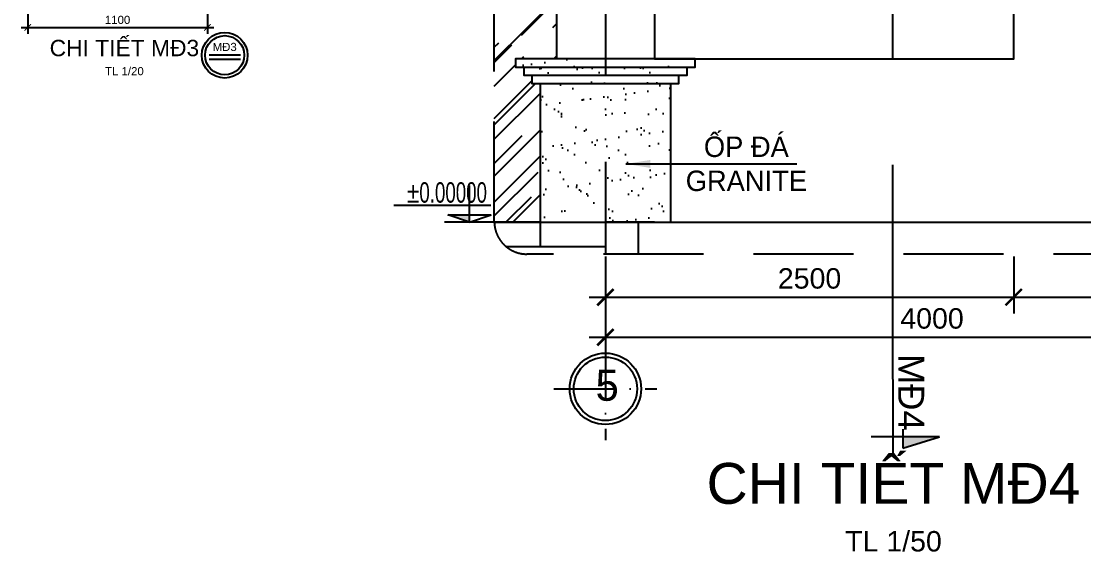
# Model space of a CAD drawing. Header units: inches. Extents: x 452443 to 881249, y 975131 to 1198310.
# Drawn here: x 583921 to 590427, y 1056396 to 1059644 of the extents above; entities that cross this region are included whole.
import ezdxf
from ezdxf.enums import TextEntityAlignment as Align

# ---------------------------------------------------------------- set-up
doc = ezdxf.new("R2010")
doc.units = ezdxf.units.IN
doc.header["$LTSCALE"] = 3.5
doc.header["$MEASUREMENT"] = 0
for name, pattern in [('ACAD_ISO10W100', [18, 12, -3, 0, -3]), ('CENTER', [2, 1.25, -0.25, 0.25, -0.25]), ('HIDDEN', [0.375, 0.25, -0.125])]:
    doc.linetypes.add(name, pattern=pattern)
for name, color, linetype in [('cot', 1, 'Continuous'), ('DOOR-84', 84, 'Continuous'), ('GHICHU', 40, 'Continuous'), ('hatch', 4, 'Continuous'), ('HATCH47', 47, 'Continuous'), ('kich thuoc', 3, 'Continuous'), ('Mui ten', 9, 'Continuous'), ('Netcat', 5, 'Continuous'), ('Netthay_126', 126, 'Continuous'), ('NOI THAT', 42, 'Continuous'), ('phong', 2, 'Continuous'), ('text', 3, 'Continuous'), ('thuocdo', 3, 'Continuous'), ('Truc', 252, 'Continuous'), ('VISIONABLE-LINE126', 126, 'Continuous')]:
    doc.layers.add(name, color=color, linetype=linetype)
doc.styles.add('chu 1', font='VHELVEN0.TTF')
doc.styles.add('KICHTHUOC', font='VHELVCN0.TTF')
doc.styles.get("Standard").update_dxf_attribs({"font": 'times.ttf'})
doc.styles.add('STYLE5', font='VAVON_.TTF')
doc.styles.add('VNI-HELVE', font='VHELVEN0.TTF')
doc.dimstyles.new('MUITEN', dxfattribs={"dimtxt": 250, "dimasz": 150, "dimexe": 1.25, "dimexo": 1.5, "dimgap": 1.5, "dimtad": 1, "dimdec": 0, "dimlfac": 2, "dimrnd": 1.38778e-17, "dimtxsty": 'Standard', "dimcen": 1, "dimclrd": 8, "dimclre": 8, "dimclrt": 7, "dimaunit": 1, "dimazin": 0, "dimtfac": 1, "dimtdec": 0, "dimtmove": 0, "dimatfit": 3, "dimfxl": 1, "dimarcsym": 0})
doc.dimstyles.new('tl 50', dxfattribs={"dimscale": 50, "dimtxt": 2.5, "dimasz": 2, "dimexe": 2, "dimexo": 1, "dimgap": 1, "dimtad": 1, "dimdec": 0, "dimzin": 0, "dimdsep": 46, "dimtxsty": 'chu 1', "dimblk": 'ARCHTICK', "dimcen": 2, "dimdle": 2, "dimclrd": 256, "dimclre": 256, "dimclrt": 256, "dimadec": 1, "dimazin": 0, "dimtfac": 1, "dimtdec": 0, "dimtix": 1, "dimtofl": 0, "dimtmove": 0, "dimatfit": 3, "dimldrblk": 'ARCHTICK', "dimfxl": 5, "dimfxlon": 1, "dimtolj": 1, "dimtzin": 0, "dimlwd": -1, "dimarcsym": 0})
doc.dimstyles.new('TL20...', dxfattribs={"dimscale": 20, "dimtxt": 2.5, "dimasz": 2, "dimexe": 2, "dimexo": 2, "dimgap": 1, "dimtad": 1, "dimdec": 0, "dimzin": 0, "dimdsep": 46, "dimtxsty": 'chu 1', "dimblk": 'ARCHTICK', "dimcen": 2, "dimdle": 2, "dimclrd": 256, "dimclre": 256, "dimclrt": 256, "dimadec": 1, "dimazin": 0, "dimtfac": 1, "dimtdec": 0, "dimtix": 1, "dimtofl": 0, "dimtmove": 0, "dimatfit": 3, "dimldrblk": 'ARCHTICK', "dimfxl": 10, "dimfxlon": 1, "dimtolj": 1, "dimtzin": 0, "dimlwd": -1, "dimarcsym": 0})

# ---------------------------------------------------------------- blocks, each defined once
blk = doc.blocks.new('_ArchTick')
at = {"color": 0, "linetype": 'ByBlock', "const_width": 0.15}
blk.add_lwpolyline([(-0.5, -0.5), (0.5, 0.5)], dxfattribs=at)
blk = doc.blocks.new('*D2772')
at = {"layer": 'DEFPOINTS', "color": 0}
for p in [(583961.1, 1059865), (585061.1, 1059865), (585061.1, 1059606.6)]:
    blk.add_point(p, dxfattribs=at)
at = {"layer": 'thuocdo', "lineweight": -2}
for p, q in [((583961.1, 1059806.6), (583961.1, 1059566.6)), ((585061.1, 1059806.6), (585061.1, 1059566.6))]:
    blk.add_line(p, q, dxfattribs=at)
at = {"layer": 'thuocdo'}
blk.add_line((583921.1, 1059606.6), (585101.1, 1059606.6), dxfattribs=at)
at = {"layer": 'thuocdo', "xscale": 40, "yscale": 40, "zscale": 40, "rotation": 180}
blk.add_blockref('_ArchTick', (583961.1, 1059606.6), dxfattribs=at)
at = {"layer": 'thuocdo', "xscale": 40, "yscale": 40, "zscale": 40}
blk.add_blockref('_ArchTick', (585061.1, 1059606.6), dxfattribs=at)
at = {"layer": 'thuocdo', "insert": (584511.1, 1059652.3), "char_height": 50, "attachment_point": 5, "style": 'chu 1'}
blk.add_mtext('\\A1;1100', dxfattribs=at)
blk = doc.blocks.new('*D2896')
at = {"layer": 'DEFPOINTS', "color": 0}
for p in [(589998, 1059413.3), (587498, 1058790.2), (589998, 1057954.6)]:
    blk.add_point(p, dxfattribs=at)
at = {"layer": 'thuocdo', "lineweight": -2}
for p, q in [((587498, 1058204.6), (587498, 1057854.6)), ((589998, 1058204.6), (589998, 1057854.6))]:
    blk.add_line(p, q, dxfattribs=at)
at = {"layer": 'thuocdo'}
blk.add_line((587398, 1057954.6), (590098, 1057954.6), dxfattribs=at)
at = {"layer": 'thuocdo', "xscale": 100, "yscale": 100, "zscale": 100, "rotation": 180}
blk.add_blockref('_ArchTick', (587498, 1057954.6), dxfattribs=at)
at = {"layer": 'thuocdo', "xscale": 100, "yscale": 100, "zscale": 100}
blk.add_blockref('_ArchTick', (589998, 1057954.6), dxfattribs=at)
at = {"layer": 'thuocdo', "insert": (588748, 1058068.9), "char_height": 125, "attachment_point": 5, "style": 'chu 1'}
blk.add_mtext('\\A1;2500', dxfattribs=at)
blk = doc.blocks.new('*D2897')
at = {"layer": 'DEFPOINTS', "color": 0}
for p in [(589998, 1059413.3), (591498, 1059045.7), (591498, 1057954.6)]:
    blk.add_point(p, dxfattribs=at)
at = {"layer": 'thuocdo', "lineweight": -2}
for p, q in [((589998, 1058204.6), (589998, 1057854.6)), ((591498, 1058204.6), (591498, 1057854.6))]:
    blk.add_line(p, q, dxfattribs=at)
at = {"layer": 'thuocdo'}
blk.add_line((589898, 1057954.6), (591598, 1057954.6), dxfattribs=at)
at = {"layer": 'thuocdo', "xscale": 100, "yscale": 100, "zscale": 100, "rotation": 180}
blk.add_blockref('_ArchTick', (589998, 1057954.6), dxfattribs=at)
at = {"layer": 'thuocdo', "xscale": 100, "yscale": 100, "zscale": 100}
blk.add_blockref('_ArchTick', (591498, 1057954.6), dxfattribs=at)
at = {"layer": 'thuocdo', "insert": (590748, 1058068.9), "char_height": 125, "attachment_point": 5, "style": 'chu 1'}
blk.add_mtext('\\A1;1500', dxfattribs=at)
blk = doc.blocks.new('*D2898')
at = {"layer": 'DEFPOINTS', "color": 0}
for p in [(587498, 1058790.2), (591498, 1058651.7), (591498, 1057709.6)]:
    blk.add_point(p, dxfattribs=at)
at = {"layer": 'thuocdo', "lineweight": -2}
for p, q in [((587498, 1057959.6), (587498, 1057609.6)), ((591498, 1057959.6), (591498, 1057609.6))]:
    blk.add_line(p, q, dxfattribs=at)
at = {"layer": 'thuocdo'}
blk.add_line((587398, 1057709.6), (591598, 1057709.6), dxfattribs=at)
at = {"layer": 'thuocdo', "xscale": 100, "yscale": 100, "zscale": 100, "rotation": 180}
blk.add_blockref('_ArchTick', (587498, 1057709.6), dxfattribs=at)
at = {"layer": 'thuocdo', "xscale": 100, "yscale": 100, "zscale": 100}
blk.add_blockref('_ArchTick', (591498, 1057709.6), dxfattribs=at)
at = {"layer": 'thuocdo', "insert": (589498, 1057823.8), "char_height": 125, "attachment_point": 5, "style": 'chu 1'}
blk.add_mtext('\\A1;4000', dxfattribs=at)
blk = doc.blocks.new('CD')
at = {"ltscale": 50}
blk.add_hatch(color=256, dxfattribs=at).paths.add_polyline_path([(0, 69.3), (0, 0), (196.9, 69.3)])
for p, q in [((0, 0), (0, 334.6)), ((-196.1, 152.2), (687.5, 152.2)), ((-226.8, 0), (226.8, 0)), ((0, 0), (-196.9, 69.3)), ((196.9, 69.3), (-196.9, 69.3)), ((0, 0), (196.9, 69.3))]:
    blk.add_line(p, q, dxfattribs=at)
at = {"layer": 'text', "style": 'KICHTHUOC', "width": 0.8}
blk.add_attdef('%%P0.000', (16.8, 178.7), '', height=150, dxfattribs=at)
blk = doc.blocks.new('truc tron')
at = {"layer": 'DOOR-84', "linetype": 'ACAD_ISO10W100', "ltscale": 20}
for p, q in [((0, -710), (0, 710)), ((710, 0), (-710, 0))]:
    blk.add_line(p, q, dxfattribs=at)
at = {"layer": 'DOOR-84', "linetype": 'Continuous'}
blk.add_circle((0, 0), 492, dxfattribs=at)
at = {"layer": 'NOI THAT', "linetype": 'Continuous'}
blk.add_circle((0, 0), 437, dxfattribs=at)
blk = doc.blocks.new('dc')
at = {"layer": 'Netcat'}
blk.add_hatch(color=256, dxfattribs=at).paths.add_polyline_path([(828, 672), (828, 147), (989, 147)])
for p, q in [((828, 672), (828, -310)), ((989, 147), (828, 672)), ((0, 0), (1087, 0)), ((717, 147), (989, 147))]:
    blk.add_line(p, q, dxfattribs=at)
at = {"style": 'VNI-HELVE', "flags": 4}
blk.add_attdef('E', text='', height=375, dxfattribs=at).set_placement((482, 272), align=Align.MIDDLE_CENTER)

msp = doc.modelspace()

# ---------------------------------------------------------------- hatches: boundary and pattern name
at = {"layer": 'hatch'}
h = msp.add_hatch(dxfattribs=at)
h.set_pattern_fill('AR-RROOF', color=256, scale=250, angle=45, style=0)
h.set_pattern_definition([(45, (751729.78, 1102339.42), (212.13203, 565.68542), [3750, -500, 1250, -250]), (45, (751876.5, 1102662.93), (-411.8897, 58.3363), [750, -82.5, 1500, -187.5]), (45, (751667.91, 1102578.07), (800.79843, 1037.6792), [2000, -350, 1000, -250])])
h.paths.add_polyline_path([(586817.6, 1061413.4), (586817.6, 1060863.3), (587198, 1060863.3), (587198, 1061413.4)])
h.paths.add_polyline_path([(586817.6, 1060813.3), (586817.6, 1058413.3), (587098, 1058413.3), (587098, 1059263.3), (587048, 1059263.3), (587048, 1059313.3), (586998, 1059313.3), (586998, 1059363.3), (586948, 1059363.3), (586948, 1059413.3), (587198, 1059413.3), (587198, 1060813.3)])
h = msp.add_hatch(dxfattribs=at)
h.set_pattern_fill('AR-SAND', color=256, scale=100)
h.set_pattern_definition([(37.5, (746385.69, 1044110.4), (-6.29934, 192.68238), [0, -152, 0, -170, 0, -162.5]), (7.5, (746385.7, 1044110.4), (176.97767, 282.2146), [0, -82, 0, -137, 0, -52.5]), (327.5, (746262.69, 1044110.4), (311.41419, 0.5659), [0, -50, 0, -180, 0, -235]), (317.5, (746262.7, 1044110.4), (300.61266, 87.76756), [0, -25, 0, -118, 0, -135])])
h.paths.add_polyline_path([(587498, 1059263.3), (587098, 1059263.3), (587098, 1058413.3), (587498, 1058413.3)])
h.paths.add_polyline_path([(587898, 1059263.3), (587498, 1059263.3), (587498, 1058413.3), (587798, 1058413.3), (587898, 1058413.3)])
h.paths.add_polyline_path([(588048, 1059413.3), (587498, 1059413.3), (587498, 1059363.3), (587998, 1059363.3), (588048, 1059363.3)])
h.paths.add_polyline_path([(587998, 1059363.3), (587498, 1059363.3), (587498, 1059313.3), (587948, 1059313.3), (587998, 1059313.3)])
h.paths.add_polyline_path([(587948, 1059313.3), (587498, 1059313.3), (587498, 1059263.3), (587898, 1059263.3), (587948, 1059263.3)])
h.paths.add_polyline_path([(587498, 1059313.3), (587048, 1059313.3), (587048, 1059263.3), (587098, 1059263.3), (587498, 1059263.3)])
h.paths.add_polyline_path([(587498, 1059363.3), (586998, 1059363.3), (586998, 1059313.3), (587048, 1059313.3), (587498, 1059313.3)])
h.paths.add_polyline_path([(587498, 1059413.3), (586948, 1059413.3), (586948, 1059363.3), (586998, 1059363.3), (587498, 1059363.3)])

# ---------------------------------------------------------------- linework, layer by layer
at = {"linetype": 'HIDDEN', "ltscale": 700}
msp.add_lwpolyline([(587017.6, 1062982.9), (591773.1, 1062982.9, -0.414214), (591973.1, 1062782.9), (591973.1, 1058418.6, -0.414214), (591773.1, 1058218.6), (587017.6, 1058218.6, -0.414214), (586817.6, 1058418.6), (586817.6, 1062782.9, -0.414214)], format="xyb", close=True, dxfattribs=at)
for radius in [140, 120]:
    msp.add_circle((585166.9, 1059435.9), radius)
at = {"layer": 'cot', "ltscale": 600}
for points in [[(587198, 1061523.3), (587198, 1059413.3)], [(587798, 1061523.3), (587798, 1059413.3)]]:
    msp.add_lwpolyline(points, dxfattribs=at)
at = {"layer": 'DOOR-84', "ltscale": 1000}
msp.add_lwpolyline([(586817.7, 1058413.3), (587098, 1058413.3)], dxfattribs=at)
at = {"layer": 'HATCH47', "linetype": 'HIDDEN', "ltscale": 1500}
msp.add_lwpolyline([(589257.6, 1057452.4), (589257.6, 1063159.1)], dxfattribs=at)
at = {"layer": 'kich thuoc', "const_width": 8}
msp.add_lwpolyline([(585070.9, 1059410.3), (585263, 1059410.3)], dxfattribs=at)
at = {"layer": 'Mui ten'}
for p, q in [((585263, 1059435.9), (585070.9, 1059435.9)), ((585263, 1059410.3), (585070.9, 1059410.3))]:
    msp.add_line(p, q, dxfattribs=at)
at = {"layer": 'Netthay_126'}
for p, q in [((587098, 1058413.3), (586817.7, 1058413.3)), ((587798, 1058413.3), (587498, 1058413.3)), ((587498, 1058263.3), (586891.5, 1058263.3))]:
    msp.add_line(p, q, dxfattribs=at)
for points in [[(587798, 1059413.3), (589998, 1059413.3), (589998, 1062113.3), (586817.6, 1062113.3)], [(587498, 1059413.3), (586948, 1059413.3), (586948, 1059363.3), (586998, 1059363.3), (586998, 1059313.3), (587048, 1059313.3), (587048, 1059263.3), (587098, 1059263.3), (587098, 1058263.3)], [(587898, 1058413.3), (587898, 1059263.3), (587948, 1059263.3), (587948, 1059313.3), (587998, 1059313.3), (587998, 1059363.3), (588048, 1059363.3), (588048, 1059413.3), (587498, 1059413.3)], [(586998, 1059363.3), (587998, 1059363.3)], [(587048, 1059313.3), (587948, 1059313.3)], [(587098, 1059263.3), (587898, 1059263.3)], [(587498, 1058413.3), (587498, 1058218.6)], [(587698, 1058413.3), (587698, 1058218.6)], [(587698, 1058413.3), (591973, 1058413.3)]]:
    msp.add_lwpolyline(points, dxfattribs=at)
at = {"layer": 'Truc', "linetype": 'CENTER', "ltscale": 600}
for points in [[(587498, 1062982.9), (587498, 1058218.6)], [(586817.7, 1058413.3), (591973, 1058413.3)]]:
    msp.add_lwpolyline(points, dxfattribs=at)

# ---------------------------------------------------------------- block references
at = {"layer": 'GHICHU', "ltscale": 10}
ref = msp.add_blockref('CD', (586665.3, 1058413.3), dxfattribs=dict(at, xscale=-0.6720000001369044, yscale=0.6719999997876585, zscale=0.6720000000000002))
ref.add_attrib('%%P0.000', '%%P0.00000', (586282.1, 1058533.4), dxfattribs={"layer": 'text', "height": 125, "style": 'KICHTHUOC', "width": 0.8})
at = {"layer": 'phong'}
ref = msp.add_blockref('dc', (589257.6, 1057451.6), dxfattribs=dict(at, xscale=0.4250000000465661, yscale=0.4250000000465661, zscale=0.4250000000029104, rotation=270))
ref.add_attrib('E', 'MÑ4', dxfattribs={"layer": '0', "height": 159.38, "rotation": 270, "style": 'VNI-HELVE'}).set_placement((589370.7, 1057372.3), align=Align.MIDDLE_CENTER)
at = {"layer": 'VISIONABLE-LINE126', "linetype": 'Continuous', "xscale": 0.4443119999486953, "yscale": 0.4443120000651106, "zscale": 0.444312000006903, "rotation": 180}
msp.add_blockref('truc tron', (587498, 1057393.9), dxfattribs=at)

# ---------------------------------------------------------------- texts
at = {"attachment_point": 5, "style": 'chu 1'}
for s, insert, char_height, width in [('CHI TIEÁT MÑ3\\P{\\H0.5x;TL 1/20 }', (584552.7, 1059421.5), 100, 1181.252), ('MÑ3', (585166.9, 1059486.6), 50, 129.508), ('{\\fVNI Helve|b0|i0|c0|p2;OÁP ÑAÙ GRANITE}', (588361.2, 1058770.6), 125, 738.164), ('{\\H2.5x;CHI TIEÁT MÑ4\\P\\H0.5x;TL 1/50}', (589262, 1056668), 100, 2786.83)]:
    msp.add_mtext(s, dxfattribs=dict(at, insert=insert, char_height=char_height, width=width))
at = {"layer": 'text', "linetype": 'Continuous', "style": 'STYLE5'}
msp.add_text('5', height=191.2, dxfattribs=at).set_placement((587508.9, 1057320.6), align=Align.CENTER)

# ---------------------------------------------------------------- dimensions: what is measured, and where the dimension line sits
at = {"layer": 'thuocdo'}
for base, p1, p2, dimstyle, picture, middle in [((585061.1, 1059606.6), (583961.1, 1059865), (585061.1, 1059865), 'TL20...', '*D2772', (584511.1, 1059652.3)), ((589998, 1057954.6), (587498, 1058790.2), (589998, 1059413.3), 'tl 50', '*D2896', (588748, 1058068.9)), ((591498, 1057709.6), (587498, 1058790.2), (591498, 1058651.7), 'tl 50', '*D2898', (589498, 1057823.8))]:
    dim = msp.add_linear_dim(base=base, p1=p1, p2=p2, dimstyle=dimstyle, dxfattribs=at)
    dim.commit()
    dim.dimension.update_dxf_attribs({"geometry": picture, "text_midpoint": middle})
dim = msp.add_linear_dim(base=(591498, 1057954.6), p1=(589998, 1059413.3), p2=(591498, 1059045.7), dimstyle='tl 50', override={"dimtmove": 1}, dxfattribs=at)
dim.commit()
dim.dimension.update_dxf_attribs({"geometry": '*D2897', "text_midpoint": (590748, 1058068.9)})

# ---------------------------------------------------------------- leaders
at = {"layer": 'phong', "linetype": 'Continuous', "ltscale": 0.3}
msp.add_leader([(587624.1, 1058770.6), (588670.3, 1058770.6)], dimstyle='MUITEN', override={"dimasz": 150}, dxfattribs=at)

doc.saveas('drawing.dxf')
